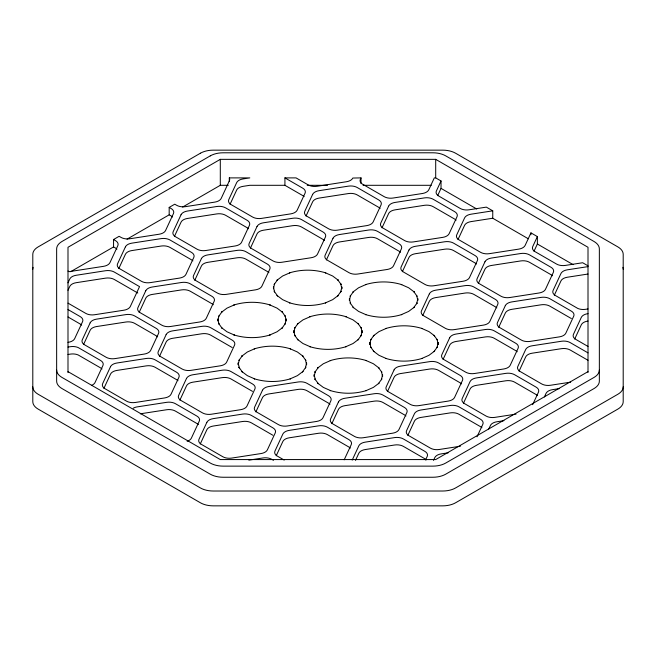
<?xml version="1.0" encoding="UTF-8"?>
<svg xmlns="http://www.w3.org/2000/svg" width="656" height="656" viewBox="0 0 656 656"><rect width="100%" height="100%" fill="white"/><g stroke="black" fill="none" stroke-linecap="round" stroke-linejoin="round"><path stroke-width="0.98" d="M217.8 320.915L217.8 318.996L218.965 324.105L218.53 323.277L221.99 328.107L221.367 327.549L226.992 331.78L234.323 335.027L233.856 334.913C245.639 338.521 258.398 338.521 270.182 334.913L269.714 335.027L277.045 331.78L282.67 327.549L282.047 328.107L285.508 323.277L285.073 324.105L286.237 318.996L286.237 320.915L285.073 315.798L285.508 316.627L282.047 311.797L282.67 312.363L277.045 308.131L269.714 304.884L270.182 304.999C258.398 301.391 245.639 301.391 233.856 304.999L234.323 304.884L226.992 308.131L221.367 312.363L221.99 311.797L218.53 316.627M217.997 320.062L218.965 315.798M239.325 359.668L238.161 364.785L238.161 362.858L239.325 367.975L238.891 367.147L242.351 371.977L241.728 371.419L247.353 375.65L254.684 378.897L254.208 378.774C266 382.391 278.759 382.391 290.542 378.774L290.075 378.897L297.406 375.65L303.031 371.419L302.4 371.977L305.868 367.147L305.425 367.975L306.598 362.858L306.598 364.785L305.425 359.668L305.868 360.497L302.4 355.667L303.031 356.224L297.406 351.993L290.075 348.746L290.542 348.869C278.759 345.253 266 345.253 254.208 348.869L254.684 348.746L247.353 351.993L241.728 356.224L242.351 355.667L238.891 360.497M67.994 282.851L69.798 278.972A9.086 5.248 0 0 1 76.219 275.266L105.567 270.723A9.086 5.248 0 0 1 114.341 272.084L139.539 286.631L130.314 306.5A9.086 5.248 0 0 1 123.894 310.206L94.546 314.749A9.086 5.248 0 0 1 85.772 313.388L67.994 303.129M67.994 290.272L69.798 286.393A9.086 5.248 0 0 1 76.219 282.687L105.567 278.144A9.086 5.248 0 0 1 114.341 279.497L137.801 293.043M83.533 344.531L90.159 330.255A9.086 5.248 0 0 1 96.58 326.549L125.927 322.014A9.086 5.248 0 0 1 134.701 323.367L156.185 335.774A9.086 5.248 0 0 1 157.629 336.856M118.793 268.55L125.419 254.282A9.086 5.248 0 0 1 131.84 250.567L161.196 246.033A9.086 5.248 0 0 1 169.961 247.386L191.454 259.792A9.086 5.248 0 0 1 192.897 260.875M103.894 388.393L110.511 374.125A9.086 5.248 0 0 1 116.94 370.419L146.288 365.876A9.086 5.248 0 0 1 155.062 367.237L176.546 379.644A9.086 5.248 0 0 1 177.989 380.726M139.154 312.412L145.78 298.144A9.086 5.248 0 0 1 152.2 294.437L181.548 289.895A9.086 5.248 0 0 1 190.322 291.256L211.814 303.662A9.086 5.248 0 0 1 213.257 304.745M174.422 236.439L181.04 222.163A9.086 5.248 0 0 1 187.46 218.456L216.816 213.913A9.086 5.248 0 0 1 225.59 215.275L247.074 227.681A9.086 5.248 0 0 1 248.517 228.764M159.515 356.282L166.14 342.014A9.086 5.248 0 0 1 172.561 338.307L201.909 333.765A9.086 5.248 0 0 1 210.683 335.126L232.167 347.524M194.775 280.301L201.4 266.033A9.086 5.248 0 0 1 207.821 262.326L237.177 257.783A9.086 5.248 0 0 1 245.943 259.145L267.435 271.543A9.086 5.248 0 0 1 268.878 272.634M230.043 204.319L236.66 190.051A9.086 5.248 0 0 1 243.089 186.345L249.805 185.304L284.925 185.304L302.695 195.562A9.086 5.248 0 0 1 304.138 196.652M179.875 400.152L186.493 385.884A9.086 5.248 0 0 1 192.921 382.169L222.269 377.635A9.086 5.248 0 0 1 231.043 378.988L252.527 391.394M250.403 248.189L257.021 233.921A9.086 5.248 0 0 1 263.441 230.215L292.797 225.672A9.086 5.248 0 0 1 301.571 227.025L323.055 239.432A9.086 5.248 0 0 1 324.499 240.522M200.236 444.022L206.853 429.746A9.086 5.248 0 0 1 213.274 426.039L242.63 421.496A9.086 5.248 0 0 1 251.404 422.858L272.888 435.264M306.024 216.078L312.641 201.81A9.086 5.248 0 0 1 319.07 198.096L348.418 193.561A9.086 5.248 0 0 1 357.192 194.914L378.676 207.321A9.086 5.248 0 0 1 380.119 208.403M284.925 185.304L284.925 177.891L296.045 177.891L308.254 184.935A9.086 5.248 0 0 0 317.028 186.296L346.384 181.753A9.086 5.248 0 0 0 352.805 178.047L361.021 177.891L360.374 179.277A9.086 5.248 0 0 0 361.891 183.787L384.236 196.693A9.086 5.248 0 0 0 393.01 198.046L422.366 193.512A9.086 5.248 0 0 0 428.786 189.797L434.313 177.891L435.699 177.891L441.029 180.966L441.029 188.387L437.65 195.66M255.856 411.902L262.474 397.634A9.086 5.248 0 0 1 268.903 393.928L298.25 389.385A9.086 5.248 0 0 1 307.024 390.746L328.508 403.145A9.086 5.248 0 0 1 329.952 404.235M326.385 259.94L333.002 245.672A9.086 5.248 0 0 1 339.423 241.966L368.779 237.423A9.086 5.248 0 0 1 377.553 238.784L399.037 251.191A9.086 5.248 0 0 1 400.48 252.273M276.217 455.772L282.834 441.504A9.086 5.248 0 0 1 289.263 437.798L318.611 433.255A9.086 5.248 0 0 1 327.385 434.608L348.869 447.015A9.086 5.248 0 0 1 350.312 448.105M382.005 227.829L388.623 213.561A9.086 5.248 0 0 1 395.051 209.854L424.399 205.312A9.086 5.248 0 0 1 433.173 206.673L454.657 219.071A9.086 5.248 0 0 1 456.1 220.162M441.029 180.966L436.388 190.978A9.086 5.248 0 0 0 438.733 196.037L460.217 208.444A9.086 5.248 0 0 0 468.991 209.805L486.334 207.124L492.754 210.83L492.754 218.243L528.342 238.792M331.838 423.661L338.455 409.393A9.086 5.248 0 0 1 344.884 405.679L374.232 401.144A9.086 5.248 0 0 1 383.006 402.497L404.49 414.904A9.086 5.248 0 0 1 405.933 415.986M402.366 271.699L408.983 257.431A9.086 5.248 0 0 1 415.404 253.716L444.76 249.182A9.086 5.248 0 0 1 453.534 250.535L475.018 262.941A9.086 5.248 0 0 1 476.461 264.024M344.187 459.823L351.222 444.661A9.086 5.248 0 0 0 348.869 439.602L327.385 427.195A9.086 5.248 0 0 0 318.611 425.834L289.263 430.377A9.086 5.248 0 0 0 282.834 434.083L274.971 451.033A9.086 5.248 0 0 0 277.324 456.1L284.196 460.069M352.198 460.11L358.816 445.842A9.086 5.248 0 0 1 365.244 442.136L394.592 437.593A9.086 5.248 0 0 1 403.366 438.946L424.85 451.353A9.086 5.248 0 0 1 427.204 456.42L425.547 459.987M355.503 460.389L358.816 453.255A9.086 5.248 0 0 1 365.244 449.549L394.592 445.006A9.086 5.248 0 0 1 403.366 446.367L424.85 458.774A9.086 5.248 0 0 1 426.293 459.856M387.458 391.542L394.084 377.274A9.086 5.248 0 0 1 400.504 373.567L429.852 369.025A9.086 5.248 0 0 1 438.626 370.386L460.11 382.792A9.086 5.248 0 0 1 461.553 383.875M422.718 315.569L429.344 301.293A9.086 5.248 0 0 1 435.764 297.586L465.12 293.043A9.086 5.248 0 0 1 473.894 294.405L495.378 306.811A9.086 5.248 0 0 1 496.822 307.894M457.986 239.588L464.604 225.311A9.086 5.248 0 0 1 471.033 221.605L492.754 218.243M407.819 435.412L414.436 421.144A9.086 5.248 0 0 1 420.865 417.437L450.213 412.895A9.086 5.248 0 0 1 458.987 414.256L480.471 426.654A9.086 5.248 0 0 1 481.914 427.745M443.079 359.431L449.704 345.163A9.086 5.248 0 0 1 456.125 341.456L485.473 336.913A9.086 5.248 0 0 1 494.247 338.275L515.739 350.673A9.086 5.248 0 0 1 517.182 351.764M478.347 283.449L484.964 269.181A9.086 5.248 0 0 1 491.393 265.475L520.741 260.932A9.086 5.248 0 0 1 529.515 262.293L550.999 274.692A9.086 5.248 0 0 1 552.442 275.782M533.992 251.281L537.371 244.007L537.371 236.586L530.95 232.88L525.128 245.426A9.086 5.248 0 0 1 518.707 249.132L489.351 253.667A9.086 5.248 0 0 1 480.577 252.314L459.093 239.907A9.086 5.248 0 0 1 456.74 234.84L464.604 217.899A9.086 5.248 0 0 1 471.033 214.192L492.754 210.83M433.509 460.381L434.797 457.593A9.086 5.248 0 0 1 441.226 453.886L448.31 452.788M537.371 236.586L532.721 246.599A9.086 5.248 0 0 0 535.075 251.666L556.559 264.065A9.086 5.248 0 0 0 565.333 265.426L582.667 262.744L588.006 265.819M463.439 403.301L470.065 389.033A9.086 5.248 0 0 1 476.486 385.326L505.833 380.783A9.086 5.248 0 0 1 514.607 382.136L536.091 394.543A9.086 5.248 0 0 1 537.535 395.634M498.699 327.319L505.325 313.051A9.086 5.248 0 0 1 511.746 309.345L541.102 304.802A9.086 5.248 0 0 1 549.876 306.155L571.36 318.562M477.027 436.789L482.824 424.309A9.086 5.248 0 0 0 480.471 419.241L458.987 406.835A9.086 5.248 0 0 0 450.213 405.482L420.865 410.016A9.086 5.248 0 0 0 414.436 413.731L406.572 430.672A9.086 5.248 0 0 0 408.926 435.74L430.41 448.146A9.086 5.248 0 0 0 439.184 449.499L460.438 446.211M488.769 429.049L490.426 425.482A9.086 5.248 0 0 1 496.846 421.775L503.931 420.676M519.06 371.189L525.686 356.913A9.086 5.248 0 0 1 532.106 353.207L561.454 348.672A9.086 5.248 0 0 1 570.228 350.025L588.006 360.283M554.328 295.208L560.946 280.94A9.086 5.248 0 0 1 567.374 277.226L588.006 274.036M532.647 404.678L538.445 392.19A9.086 5.248 0 0 0 536.091 387.13L514.607 374.724A9.086 5.248 0 0 0 505.833 373.362L476.486 377.905A9.086 5.248 0 0 0 470.065 381.612L462.201 398.561A9.086 5.248 0 0 0 464.546 403.629L486.039 416.027A9.086 5.248 0 0 0 494.804 417.388L516.059 414.1M544.39 396.937L546.046 393.37A9.086 5.248 0 0 1 552.467 389.664L559.552 388.565M574.681 339.07L581.306 324.802A9.086 5.248 0 0 1 587.727 321.096L588.006 321.055M588.006 372.452L588.006 247.279L435.699 159.351L220.301 159.351L67.994 247.279L67.994 372.616M70.627 271.723L113.562 246.935L113.562 239.514L119.121 236.308L121.032 237.406A9.086 5.248 0 0 0 129.806 238.768L159.154 234.225A9.086 5.248 0 0 0 165.574 230.518L173.446 213.577A9.086 5.248 0 0 0 171.093 208.51L169.182 207.403L169.182 214.824L127.026 239.161M169.182 207.403L174.742 204.196L176.653 205.295A9.086 5.248 0 0 0 185.427 206.656L214.774 202.114A9.086 5.248 0 0 0 221.203 198.407L229.387 180.769A9.086 5.248 0 0 0 229.305 177.891L249.805 177.891L243.089 178.924A9.086 5.248 0 0 0 236.66 182.639L228.796 199.58A9.086 5.248 0 0 0 231.15 204.647L252.634 217.054A9.086 5.248 0 0 0 261.408 218.407L290.756 213.864A9.086 5.248 0 0 0 297.184 210.158L305.048 193.217A9.086 5.248 0 0 0 302.695 188.149L284.925 177.891M182.63 207.058L220.301 185.304L228.304 185.304M588.006 371.64L435.699 459.569L220.301 459.569L67.994 371.64M67.994 342.366L68.273 342.317A9.086 5.248 0 0 0 74.694 338.611L82.558 321.67A9.086 5.248 0 0 0 80.204 316.602L67.994 309.55M67.994 347.065L70.405 346.688A9.086 5.248 0 0 1 78.212 347.565L100.565 360.472A9.086 5.248 0 0 1 102.918 365.531L95.054 382.481A9.086 5.248 0 0 1 91.487 385.416M588.006 266.623L567.374 269.813A9.086 5.248 0 0 0 560.946 273.519L553.082 290.469A9.086 5.248 0 0 0 555.435 295.528L577.788 308.435A9.086 5.248 0 0 0 585.595 309.312L588.006 308.935M67.994 354.478L70.405 354.109A9.086 5.248 0 0 1 78.212 354.978L100.565 367.885A9.086 5.248 0 0 1 102.008 368.975M588.006 313.634L587.727 313.683A9.086 5.248 0 0 0 581.306 317.389L573.442 334.33A9.086 5.248 0 0 0 575.796 339.398L588.006 346.45M140.335 413.813L166.649 409.746A9.086 5.248 0 0 1 175.423 411.099L196.907 423.505A9.086 5.248 0 0 1 198.35 424.596M570.671 382.145L550.433 385.277A9.086 5.248 0 0 1 541.659 383.916L520.175 371.509A9.086 5.248 0 0 1 517.822 366.45L525.686 349.5A9.086 5.248 0 0 1 532.106 345.794L561.454 341.251A9.086 5.248 0 0 1 570.228 342.612L588.006 352.871M248.821 460.143L262.99 457.954A9.086 5.248 0 0 1 271.764 459.307L273.478 460.299M307.213 185.304L327.508 185.304M363.055 185.304L431.263 185.304M441.029 188.387L476.748 209.002M537.371 244.007L573.09 264.63M169.182 214.824L171.093 215.922A9.086 5.248 0 0 1 172.536 217.013M113.562 239.514L115.472 240.621A9.086 5.248 0 0 1 117.818 245.688L109.954 262.63A9.086 5.248 0 0 1 103.533 266.336L69.118 271.666L67.994 271.018M113.562 246.935L115.472 248.034A9.086 5.248 0 0 1 116.916 249.124M67.994 316.971L80.204 324.015A9.086 5.248 0 0 1 81.647 325.105M417.109 296.266L413.649 291.444L414.272 292.002L408.647 287.771L401.316 284.524L401.792 284.638C390 281.03 377.241 281.03 365.458 284.638L365.925 284.524L358.594 287.771L352.969 292.002L353.6 291.444L350.132 296.266L350.575 295.438L349.402 300.555L349.402 298.636L350.575 303.744L350.132 302.924L353.6 307.746L352.969 307.188L358.594 311.42L365.925 314.667L365.458 314.552C377.241 318.16 390 318.16 401.792 314.552L401.316 314.667L408.647 311.42L414.272 307.188L413.649 307.746L417.109 302.924L416.675 303.744L417.839 298.636L417.839 300.555M437.47 340.136L434.01 335.306L434.633 335.864L429.008 331.633L421.677 328.385L422.144 328.508C410.361 324.9 397.602 324.9 385.818 328.508L386.286 328.385L378.955 331.633L373.33 335.864L373.953 335.306L370.492 340.136L370.927 339.308L369.763 344.425L369.763 342.506L370.927 347.614L370.492 346.786L373.953 351.616L373.33 351.058L378.955 355.29L386.286 358.537L385.818 358.414C397.602 362.03 410.361 362.03 422.144 358.414L421.677 358.537L429.008 355.29L434.633 351.058L434.01 351.616L437.47 346.786L437.035 347.614L438.2 342.506L438.2 344.425L437.035 339.308M416.675 295.438L417.642 299.702M530.95 232.88L530.95 234.733M435.699 159.351L435.699 177.891M361.021 177.891L361.021 183.45M229.305 177.891L229.305 181.597M220.301 159.351L220.301 185.304M133.225 408.229A9.086 5.248 0 0 1 137.293 406.868L166.649 402.333A9.086 5.248 0 0 1 175.423 403.686L196.907 416.093A9.086 5.248 0 0 1 199.26 421.16L191.396 438.101A9.086 5.248 0 0 1 187.157 441.283M623.2 386.835A18.163 10.488 0 0 1 617.878 394.248L455.6 487.941A18.163 10.488 0 0 1 442.751 491.016L213.249 491.016A18.163 10.488 0 0 1 200.4 487.941L38.122 394.248A18.163 10.488 0 0 1 32.8 386.835M56.646 370.009A18.163 10.488 0 0 0 61.967 377.421L210.281 463.054A18.163 10.488 0 0 0 223.122 466.129L432.878 466.129A18.163 10.488 0 0 0 445.719 463.054L594.033 377.421A18.163 10.488 0 0 0 599.354 370.009M622.921 267.345A18.163 10.488 0 0 1 623.2 269.165M32.8 269.165A18.163 10.488 0 0 1 33.079 267.345M273.577 287.845L273.421 288.804L274.593 283.687L274.151 284.515L277.619 279.686L276.988 280.243L282.613 276.012L289.944 272.765L289.476 272.888C301.26 269.272 314.019 269.272 325.811 272.888L325.335 272.765L332.666 276.012L338.291 280.243L337.668 279.686L341.128 284.515L340.694 283.687L341.858 288.804L341.858 286.877L340.694 291.994L341.128 291.166L337.668 295.995L338.291 295.438L332.666 299.669L325.335 302.916L325.811 302.793C314.019 306.409 301.26 306.409 289.476 302.793L289.944 302.916L282.613 299.669L276.988 295.438L277.619 295.995L274.151 291.166L274.593 291.994L273.421 286.877L273.577 287.845M293.937 331.706L293.781 332.666L294.946 327.557L294.511 328.385L297.972 323.556L297.348 324.113L302.974 319.882L310.304 316.635L309.837 316.75C321.62 313.142 334.38 313.142 346.163 316.75L345.696 316.635L353.026 319.882L358.652 324.113L358.028 323.556L361.489 328.385L361.054 327.557L362.219 332.666L362.219 330.747L361.054 335.864L361.489 335.036L358.028 339.865L358.652 339.3L353.026 343.531L345.696 346.778L346.163 346.663C334.38 350.271 321.62 350.271 309.837 346.663L310.304 346.778L302.974 343.531L297.348 339.3L297.972 339.865L294.511 335.036L294.946 335.864L293.781 330.747L293.937 331.706M314.298 375.576L314.142 376.536L315.306 371.419L314.872 372.247L318.332 367.417L317.709 367.983L323.334 363.752L330.665 360.505L330.189 360.62C341.981 357.012 354.74 357.012 366.524 360.62L366.056 360.505L373.387 363.752L379.012 367.983L378.381 367.417L381.849 372.247L381.407 371.419L382.579 376.536L382.579 374.617L381.407 379.726L381.849 378.906L378.381 383.727L379.012 383.17L373.387 387.401L366.056 390.648L366.524 390.533C354.74 394.141 341.981 394.141 330.189 390.533L330.665 390.648L323.334 387.401L317.709 383.17L318.332 383.727L314.872 378.906L315.306 379.726L314.142 374.617L314.298 375.576M90.159 322.842L82.287 339.792A9.086 5.248 0 0 0 84.64 344.851L106.124 357.258A9.086 5.248 0 0 0 114.898 358.619L144.254 354.076A9.086 5.248 0 0 0 150.675 350.37L158.539 333.42A9.086 5.248 0 0 0 156.185 328.353L134.701 315.954A9.086 5.248 0 0 0 125.927 314.593L96.58 319.136A9.086 5.248 0 0 0 90.159 322.842M125.419 246.861L117.555 263.81A9.086 5.248 0 0 0 119.909 268.87L141.393 281.276A9.086 5.248 0 0 0 150.167 282.638L179.514 278.095A9.086 5.248 0 0 0 185.935 274.388L193.799 257.439A9.086 5.248 0 0 0 191.454 252.371L169.961 239.973A9.086 5.248 0 0 0 161.196 238.612L131.84 243.155A9.086 5.248 0 0 0 125.419 246.861M110.511 366.712L102.648 383.653A9.086 5.248 0 0 0 105.001 388.721L126.485 401.128A9.086 5.248 0 0 0 135.259 402.481L164.607 397.946A9.086 5.248 0 0 0 171.036 394.231L178.899 377.29A9.086 5.248 0 0 0 176.546 372.223L155.062 359.816A9.086 5.248 0 0 0 146.288 358.463L116.94 363.006A9.086 5.248 0 0 0 110.511 366.712M145.78 290.731L137.916 307.672A9.086 5.248 0 0 0 140.261 312.74L161.753 325.146A9.086 5.248 0 0 0 170.527 326.499L199.875 321.965A9.086 5.248 0 0 0 206.296 318.25L214.159 301.309A9.086 5.248 0 0 0 211.814 296.241L190.322 283.835A9.086 5.248 0 0 0 181.548 282.482L152.2 287.025A9.086 5.248 0 0 0 145.78 290.731M181.04 214.75L173.176 231.691A9.086 5.248 0 0 0 175.529 236.759L197.013 249.165A9.086 5.248 0 0 0 205.787 250.518L235.135 245.984A9.086 5.248 0 0 0 241.564 242.269L249.428 225.328A9.086 5.248 0 0 0 247.074 220.26L225.59 207.854A9.086 5.248 0 0 0 216.816 206.501L187.46 211.043A9.086 5.248 0 0 0 181.04 214.75M166.14 334.601L158.276 351.542A9.086 5.248 0 0 0 160.622 356.61L182.106 369.008A9.086 5.248 0 0 0 190.88 370.369L220.236 365.827A9.086 5.248 0 0 0 226.656 362.12L234.52 345.179A9.086 5.248 0 0 0 232.167 340.111L210.683 327.705A9.086 5.248 0 0 0 201.909 326.352L172.561 330.886A9.086 5.248 0 0 0 166.14 334.601M201.4 258.62L193.536 275.561A9.086 5.248 0 0 0 195.89 280.629L217.374 293.035A9.086 5.248 0 0 0 226.148 294.388L255.496 289.845A9.086 5.248 0 0 0 261.916 286.139L269.78 269.198A9.086 5.248 0 0 0 267.435 264.13L245.943 251.724A9.086 5.248 0 0 0 237.177 250.371L207.821 254.905A9.086 5.248 0 0 0 201.4 258.62M186.493 378.463L178.629 395.412A9.086 5.248 0 0 0 180.982 400.472L202.466 412.878A9.086 5.248 0 0 0 211.24 414.239L240.596 409.697A9.086 5.248 0 0 0 247.017 405.99L254.881 389.041A9.086 5.248 0 0 0 252.527 383.981L231.043 371.575A9.086 5.248 0 0 0 222.269 370.214L192.921 374.756A9.086 5.248 0 0 0 186.493 378.463M257.021 226.5L249.157 243.45A9.086 5.248 0 0 0 251.51 248.517L272.994 260.916A9.086 5.248 0 0 0 281.768 262.277L311.116 257.734A9.086 5.248 0 0 0 317.545 254.028L325.409 237.078A9.086 5.248 0 0 0 323.055 232.019L301.571 219.612A9.086 5.248 0 0 0 292.797 218.251L263.441 222.794A9.086 5.248 0 0 0 257.021 226.5M206.853 422.333L198.989 439.274A9.086 5.248 0 0 0 201.343 444.342L222.827 456.748A9.086 5.248 0 0 0 231.601 458.101L260.949 453.567A9.086 5.248 0 0 0 267.377 449.852L275.241 432.911A9.086 5.248 0 0 0 272.888 427.843L251.404 415.437A9.086 5.248 0 0 0 242.63 414.084L213.274 418.626A9.086 5.248 0 0 0 206.853 422.333M312.641 194.389L304.778 211.339A9.086 5.248 0 0 0 307.131 216.398L328.615 228.805A9.086 5.248 0 0 0 337.389 230.166L366.737 225.623A9.086 5.248 0 0 0 373.166 221.917L381.029 204.967A9.086 5.248 0 0 0 378.676 199.9L357.192 187.501A9.086 5.248 0 0 0 348.418 186.14L319.07 190.683A9.086 5.248 0 0 0 312.641 194.389M262.474 390.222L254.61 407.163A9.086 5.248 0 0 0 256.963 412.23L278.447 424.637A9.086 5.248 0 0 0 287.221 425.99L316.577 421.447A9.086 5.248 0 0 0 322.998 417.741L330.862 400.8A9.086 5.248 0 0 0 328.508 395.732L307.024 383.325A9.086 5.248 0 0 0 298.25 381.972L268.903 386.507A9.086 5.248 0 0 0 262.474 390.222M333.002 238.259L325.138 255.2A9.086 5.248 0 0 0 327.492 260.268L348.976 272.675A9.086 5.248 0 0 0 357.75 274.028L387.097 269.493A9.086 5.248 0 0 0 393.526 265.778L401.39 248.837A9.086 5.248 0 0 0 399.037 243.77L377.553 231.363A9.086 5.248 0 0 0 368.779 230.01L339.423 234.553A9.086 5.248 0 0 0 333.002 238.259M388.623 206.148L380.759 223.089A9.086 5.248 0 0 0 383.112 228.157L404.596 240.563A9.086 5.248 0 0 0 413.37 241.916L442.726 237.374A9.086 5.248 0 0 0 449.147 233.667L457.011 216.726A9.086 5.248 0 0 0 454.657 211.658L433.173 199.252A9.086 5.248 0 0 0 424.399 197.899L395.051 202.433A9.086 5.248 0 0 0 388.623 206.148M338.455 401.972L330.591 418.922A9.086 5.248 0 0 0 332.945 423.981L354.429 436.388A9.086 5.248 0 0 0 363.203 437.749L392.559 433.206A9.086 5.248 0 0 0 398.979 429.5L406.843 412.55A9.086 5.248 0 0 0 404.49 407.483L383.006 395.084A9.086 5.248 0 0 0 374.232 393.723L344.884 398.266A9.086 5.248 0 0 0 338.455 401.972M408.983 250.01L401.119 266.959A9.086 5.248 0 0 0 403.473 272.019L424.957 284.425A9.086 5.248 0 0 0 433.731 285.786L463.079 281.244A9.086 5.248 0 0 0 469.507 277.537L477.371 260.588A9.086 5.248 0 0 0 475.018 255.528L453.534 243.122A9.086 5.248 0 0 0 444.76 241.761L415.404 246.303A9.086 5.248 0 0 0 408.983 250.01M394.084 369.861L386.22 386.802A9.086 5.248 0 0 0 388.565 391.87L410.057 404.276A9.086 5.248 0 0 0 418.823 405.629L448.179 401.095A9.086 5.248 0 0 0 454.6 397.38L462.464 380.439A9.086 5.248 0 0 0 460.11 375.371L438.626 362.965A9.086 5.248 0 0 0 429.852 361.612L400.504 366.155A9.086 5.248 0 0 0 394.084 369.861M429.344 293.88L421.48 310.821A9.086 5.248 0 0 0 423.833 315.889L445.317 328.295A9.086 5.248 0 0 0 454.091 329.648L483.439 325.114A9.086 5.248 0 0 0 489.86 321.399L497.724 304.458A9.086 5.248 0 0 0 495.378 299.39L473.894 286.992A9.086 5.248 0 0 0 465.12 285.631L435.764 290.173A9.086 5.248 0 0 0 429.344 293.88M449.704 337.75L441.841 354.691A9.086 5.248 0 0 0 444.186 359.759L465.678 372.165A9.086 5.248 0 0 0 474.452 373.518L503.8 368.975A9.086 5.248 0 0 0 510.22 365.269L518.084 348.328A9.086 5.248 0 0 0 515.739 343.26L494.247 330.854A9.086 5.248 0 0 0 485.473 329.501L456.125 334.035A9.086 5.248 0 0 0 449.704 337.75M484.964 261.769L477.101 278.71A9.086 5.248 0 0 0 479.454 283.777L500.938 296.184A9.086 5.248 0 0 0 509.712 297.537L539.06 292.994A9.086 5.248 0 0 0 545.489 289.288L553.352 272.347A9.086 5.248 0 0 0 550.999 267.279L529.515 254.872A9.086 5.248 0 0 0 520.741 253.519L491.393 258.054A9.086 5.248 0 0 0 484.964 261.769M505.325 305.63L497.461 322.58A9.086 5.248 0 0 0 499.815 327.647L521.299 340.046A9.086 5.248 0 0 0 530.073 341.407L559.42 336.864A9.086 5.248 0 0 0 565.841 333.158L573.713 316.208A9.086 5.248 0 0 0 571.36 311.149L549.876 298.742A9.086 5.248 0 0 0 541.102 297.381L511.746 301.924A9.086 5.248 0 0 0 505.325 305.63M200.4 153.225L38.122 246.918A18.163 10.488 0 0 0 32.8 254.331L32.8 401.669A18.163 10.488 0 0 0 38.122 409.082L200.4 502.775A18.163 10.488 0 0 0 213.249 505.85L442.751 505.85A18.163 10.488 0 0 0 455.6 502.775L617.878 409.082A18.163 10.488 0 0 0 623.2 401.669L623.2 254.331A18.163 10.488 0 0 0 617.878 246.918L455.6 153.225A18.163 10.488 0 0 0 442.751 150.15L213.249 150.15A18.163 10.488 0 0 0 200.4 153.225M210.281 155.866L61.967 241.49A18.163 10.488 0 0 0 56.646 248.911L56.646 381.136A18.163 10.488 0 0 0 61.967 388.549L210.281 474.181A18.163 10.488 0 0 0 223.122 477.248L432.878 477.248A18.163 10.488 0 0 0 445.719 474.181L594.033 388.549A18.163 10.488 0 0 0 599.354 381.136L599.354 248.911A18.163 10.488 0 0 0 594.033 241.49L445.719 155.866A18.163 10.488 0 0 0 432.878 152.791L223.122 152.791A18.163 10.488 0 0 0 210.281 155.866"/></g></svg>
